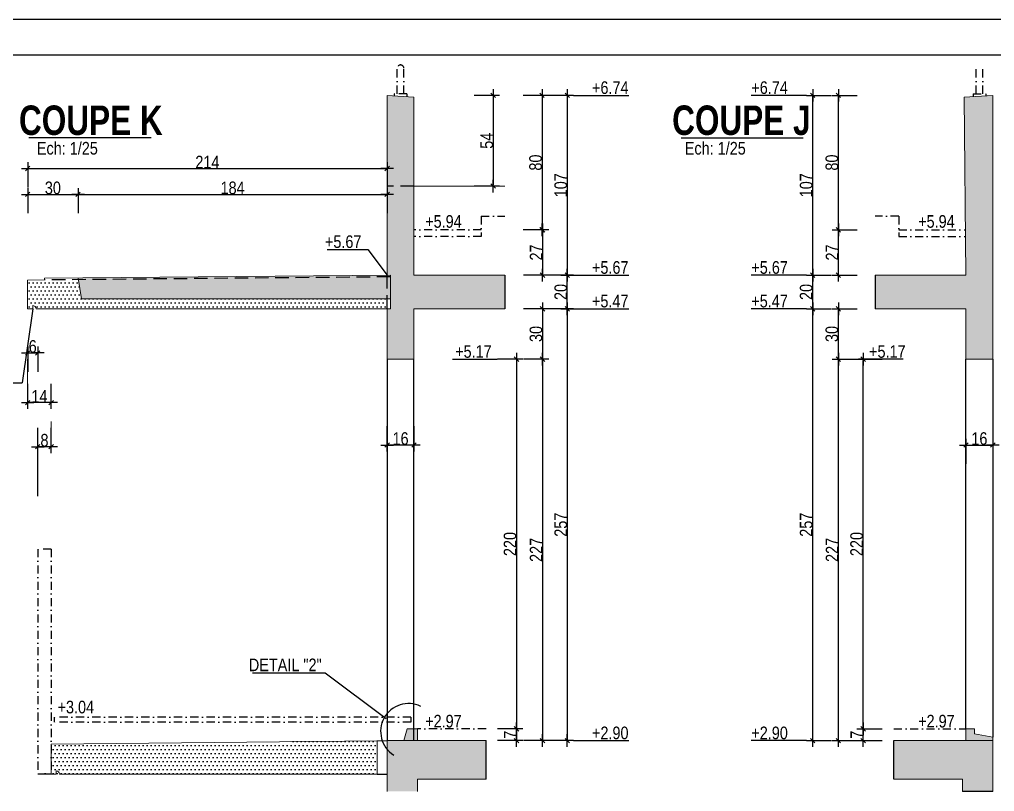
# Model space of a CAD drawing. Header units: centimetres. Extents: x -31 to 9059, y 2319 to 6519.
# Drawn here: x 662 to 1823, y 5600 to 6519 of the extents above; entities that cross this region are included whole.
import ezdxf
from ezdxf.enums import TextEntityAlignment as Align

# ---------------------------------------------------------------- set-up
doc = ezdxf.new("R2010")
doc.units = ezdxf.units.CM
doc.header["$LTSCALE"] = 12.7
doc.header["$PDMODE"] = 1
doc.header["$PDSIZE"] = -2
doc.linetypes.add('CACHEX2', pattern=[19.05, 12.7, -6.35])
doc.linetypes.add('TIRETPTX2', pattern=[50.8, 25.4, -12.7, 0, -12.7])
for name, color, linetype in [('01_cote_gen', 4, 'Continuous'), ('01_linteaux', 2, 'Continuous'), ('01_murs_sup', 2, 'CACHEX2'), ('01_poch_BN', 9, 'Continuous'), ('01_texte', 230, 'Continuous'), ('AA_COTES', 2, 'Continuous')]:
    doc.layers.add(name, color=color, linetype=linetype)
doc.layers.add('01_murs_coup', color=5, linetype='Continuous', lineweight=60)
doc.styles.add('ARIAL NA', font='ARIALN.TTF')
doc.styles.add('impact', font='impact.ttf')
doc.styles.add('STYLE2', font='ARIALN.TTF')
doc.dimstyles.new('JB25', dxfattribs={"dimscale": 0.1, "dimtxt": 150, "dimasz": 15, "dimexe": 0.1, "dimexo": 0.1, "dimgap": 0.09, "dimtad": 1, "dimdec": 1, "dimlfac": 0.5, "dimdsep": 46, "dimtxsty": 'STYLE2', "dimblk1": 'BOND_G', "dimblk2": 'BOND_D', "dimsah": 1, "dimcen": 1.5, "dimdle": 0.01, "dimse1": 1, "dimse2": 1, "dimclrd": 4, "dimclre": 2, "dimclrt": 6, "dimazin": 2, "dimtfac": 2.333333, "dimtdec": 1, "dimtix": 1, "dimtmove": 2, "dimatfit": 3, "dimldrblk": 'BOND_G', "dimfxl": 1, "dimtolj": 1, "dimtzin": 0, "dimarcsym": 0})

# ---------------------------------------------------------------- blocks, each defined once
blk = doc.blocks.new('BOND_G')
at = {"layer": 'AA_COTES', "color": 0}
for p, q in [((0, -5), (0, 15)), ((5, 0), (-5, 0)), ((1.77, 1.77), (-1.77, -1.77))]:
    blk.add_line(p, q, dxfattribs=at)
blk = doc.blocks.new('BOND_D')
at = {"layer": 'AA_COTES', "color": 0}
for p, q in [((5, 0), (-5, 0)), ((-1.77, -1.77), (1.77, 1.77)), ((0, 5), (0, -15))]:
    blk.add_line(p, q, dxfattribs=at)
blk = doc.blocks.new('*D1597')
at = {"layer": '01_cote_gen', "color": 4, "lineweight": -2, "transparency": 16777216}
blk.add_line((1666.9, 5662.1), (1666.9, 5673.1), dxfattribs=at)
at = {"layer": 'Defpoints', "color": 0, "transparency": 16777216}
for p in [(1666.9, 5674.6), (1760.4, 5674.6), (1773, 5660.6)]:
    blk.add_point(p, dxfattribs=at)
at = {"layer": '01_cote_gen', "color": 4, "lineweight": -2, "transparency": 16777216, "xscale": 1.5, "yscale": 1.5, "zscale": 1.5}
for name, p, rotation in [('BOND_D', (1666.9, 5674.6), 90), ('BOND_G', (1666.9, 5660.6), 270)]:
    blk.add_blockref(name, p, dxfattribs=dict(at, rotation=rotation))
at = {"layer": '01_cote_gen', "color": 6, "transparency": 16777216, "insert": (1659.3, 5667.6), "char_height": 15, "attachment_point": 5, "rotation": 90, "style": 'STYLE2'}
blk.add_mtext('\\A1;7', dxfattribs=at)
blk = doc.blocks.new('*D1598')
at = {"layer": '01_cote_gen', "color": 4, "lineweight": -2, "transparency": 16777216}
blk.add_line((1666.9, 5676.1), (1666.9, 6113.1), dxfattribs=at)
at = {"layer": 'Defpoints', "color": 0, "transparency": 16777216}
for p in [(1666.9, 6114.6), (1833.3, 6114.6), (1772.4, 5674.6)]:
    blk.add_point(p, dxfattribs=at)
at = {"layer": '01_cote_gen', "color": 4, "lineweight": -2, "transparency": 16777216, "xscale": 1.5, "yscale": 1.5, "zscale": 1.5}
for name, p, rotation in [('BOND_D', (1666.9, 6114.6), 90), ('BOND_G', (1666.9, 5674.6), 270)]:
    blk.add_blockref(name, p, dxfattribs=dict(at, rotation=rotation))
at = {"layer": '01_cote_gen', "color": 6, "transparency": 16777216, "insert": (1659.2, 5894.6), "char_height": 15, "attachment_point": 5, "rotation": 90, "style": 'STYLE2'}
blk.add_mtext('\\A1;220', dxfattribs=at)
blk = doc.blocks.new('*D1599')
at = {"layer": '01_cote_gen', "color": 4, "lineweight": -2, "transparency": 16777216}
blk.add_line((1637.4, 5662.1), (1637.4, 6113.1), dxfattribs=at)
at = {"layer": 'Defpoints', "color": 0, "transparency": 16777216}
for p in [(1637.4, 6114.6), (1689.4, 6114.6), (1689.4, 5660.6)]:
    blk.add_point(p, dxfattribs=at)
at = {"layer": '01_cote_gen', "color": 4, "lineweight": -2, "transparency": 16777216, "xscale": 1.5, "yscale": 1.5, "zscale": 1.5}
for name, p, rotation in [('BOND_D', (1637.4, 6114.6), 90), ('BOND_G', (1637.4, 5660.6), 270)]:
    blk.add_blockref(name, p, dxfattribs=dict(at, rotation=rotation))
at = {"layer": '01_cote_gen', "color": 6, "transparency": 16777216, "insert": (1629.9, 5887.6), "char_height": 15, "attachment_point": 5, "rotation": 90, "style": 'STYLE2'}
blk.add_mtext('\\A1;227', dxfattribs=at)
blk = doc.blocks.new('*D1600')
at = {"layer": '01_cote_gen', "color": 4, "lineweight": -2, "transparency": 16777216}
blk.add_line((1637.4, 6116.1), (1637.4, 6173.1), dxfattribs=at)
at = {"layer": 'Defpoints', "color": 0, "transparency": 16777216}
for p in [(1637.4, 6174.6), (1748.6, 6174.6), (1689.4, 6114.6)]:
    blk.add_point(p, dxfattribs=at)
at = {"layer": '01_cote_gen', "color": 4, "lineweight": -2, "transparency": 16777216, "xscale": 1.5, "yscale": 1.5, "zscale": 1.5}
for name, p, rotation in [('BOND_D', (1637.4, 6174.6), 90), ('BOND_G', (1637.4, 6114.6), 270)]:
    blk.add_blockref(name, p, dxfattribs=dict(at, rotation=rotation))
at = {"layer": '01_cote_gen', "color": 6, "transparency": 16777216, "insert": (1629.7, 6144.6), "char_height": 15, "attachment_point": 5, "rotation": 90, "style": 'STYLE2'}
blk.add_mtext('\\A1;30', dxfattribs=at)
blk = doc.blocks.new('*D1601')
at = {"layer": '01_cote_gen', "color": 4, "lineweight": -2, "transparency": 16777216}
blk.add_line((1606.8, 6176.1), (1606.8, 6213.1), dxfattribs=at)
at = {"layer": 'Defpoints', "color": 0, "transparency": 16777216}
for p in [(1606.8, 6214.6), (1676.8, 6214.6), (1676.8, 6174.6)]:
    blk.add_point(p, dxfattribs=at)
at = {"layer": '01_cote_gen', "color": 4, "lineweight": -2, "transparency": 16777216, "xscale": 1.5, "yscale": 1.5, "zscale": 1.5}
for name, p, rotation in [('BOND_D', (1606.8, 6214.6), 90), ('BOND_G', (1606.8, 6174.6), 270)]:
    blk.add_blockref(name, p, dxfattribs=dict(at, rotation=rotation))
at = {"layer": '01_cote_gen', "color": 6, "transparency": 16777216, "insert": (1599.1, 6194.6), "char_height": 15, "attachment_point": 5, "rotation": 90, "style": 'STYLE2'}
blk.add_mtext('\\A1;20', dxfattribs=at)
blk = doc.blocks.new('*D1602')
at = {"layer": '01_cote_gen', "color": 4, "lineweight": -2, "transparency": 16777216}
blk.add_line((1606.8, 5662.1), (1606.8, 6173.1), dxfattribs=at)
at = {"layer": 'Defpoints', "color": 0, "transparency": 16777216}
for p in [(1606.8, 6174.6), (1659.9, 6174.6), (1689.4, 5660.6)]:
    blk.add_point(p, dxfattribs=at)
at = {"layer": '01_cote_gen', "color": 4, "lineweight": -2, "transparency": 16777216, "xscale": 1.5, "yscale": 1.5, "zscale": 1.5}
for name, p, rotation in [('BOND_D', (1606.8, 6174.6), 90), ('BOND_G', (1606.8, 5660.6), 270)]:
    blk.add_blockref(name, p, dxfattribs=dict(at, rotation=rotation))
at = {"layer": '01_cote_gen', "color": 6, "transparency": 16777216, "insert": (1599.1, 5917.6), "char_height": 15, "attachment_point": 5, "rotation": 90, "style": 'STYLE2'}
blk.add_mtext('\\A1;257', dxfattribs=at)
blk = doc.blocks.new('*D1606')
at = {"layer": '01_cote_gen', "color": 4, "lineweight": -2, "transparency": 16777216}
blk.add_line((1790.8, 6012.4), (1819.8, 6012.4), dxfattribs=at)
at = {"layer": 'Defpoints', "color": 0, "transparency": 16777216}
for p in [(1821.3, 6012.4), (1789.3, 6001), (1821.3, 6001)]:
    blk.add_point(p, dxfattribs=at)
at = {"layer": '01_cote_gen', "color": 4, "lineweight": -2, "transparency": 16777216, "xscale": 1.5, "yscale": 1.5, "zscale": 1.5, "rotation": 180}
blk.add_blockref('BOND_G', (1789.3, 6012.4), dxfattribs=at)
at = {"layer": '01_cote_gen', "color": 4, "lineweight": -2, "transparency": 16777216, "xscale": 1.5, "yscale": 1.5, "zscale": 1.5}
blk.add_blockref('BOND_D', (1821.3, 6012.4), dxfattribs=at)
at = {"layer": '01_cote_gen', "color": 6, "transparency": 16777216, "insert": (1805.3, 6020), "char_height": 15, "attachment_point": 5, "style": 'STYLE2'}
blk.add_mtext('\\A1;16', dxfattribs=at)
blk = doc.blocks.new('*D1603')
at = {"layer": '01_cote_gen', "color": 4, "lineweight": -2, "transparency": 16777216}
blk.add_line((1606.8, 6216.1), (1606.8, 6427.1), dxfattribs=at)
at = {"layer": 'Defpoints', "color": 0, "transparency": 16777216}
for p in [(1606.8, 6428.6), (1817.3, 6428.6), (1629.3, 6214.6)]:
    blk.add_point(p, dxfattribs=at)
at = {"layer": '01_cote_gen', "color": 4, "lineweight": -2, "transparency": 16777216, "xscale": 1.5, "yscale": 1.5, "zscale": 1.5}
for name, p, rotation in [('BOND_D', (1606.8, 6428.6), 90), ('BOND_G', (1606.8, 6214.6), 270)]:
    blk.add_blockref(name, p, dxfattribs=dict(at, rotation=rotation))
at = {"layer": '01_cote_gen', "color": 6, "transparency": 16777216, "insert": (1599.1, 6321.6), "char_height": 15, "attachment_point": 5, "rotation": 90, "style": 'STYLE2'}
blk.add_mtext('\\A1;107', dxfattribs=at)
blk = doc.blocks.new('*D1604')
at = {"layer": '01_cote_gen', "color": 4, "lineweight": -2, "transparency": 16777216}
blk.add_line((1637.4, 6216.1), (1637.4, 6267.1), dxfattribs=at)
at = {"layer": 'Defpoints', "color": 0, "transparency": 16777216}
for p in [(1637.4, 6268.6), (1659.9, 6268.6), (1748.6, 6214.6)]:
    blk.add_point(p, dxfattribs=at)
at = {"layer": '01_cote_gen', "color": 4, "lineweight": -2, "transparency": 16777216, "xscale": 1.5, "yscale": 1.5, "zscale": 1.5}
for name, p, rotation in [('BOND_D', (1637.4, 6268.6), 90), ('BOND_G', (1637.4, 6214.6), 270)]:
    blk.add_blockref(name, p, dxfattribs=dict(at, rotation=rotation))
at = {"layer": '01_cote_gen', "color": 6, "transparency": 16777216, "insert": (1629.9, 6241.6), "char_height": 15, "attachment_point": 5, "rotation": 90, "style": 'STYLE2'}
blk.add_mtext('\\A1;27', dxfattribs=at)
blk = doc.blocks.new('*D1605')
at = {"layer": '01_cote_gen', "color": 4, "lineweight": -2, "transparency": 16777216}
blk.add_line((1637.4, 6270.1), (1637.4, 6427.1), dxfattribs=at)
at = {"layer": 'Defpoints', "color": 0, "transparency": 16777216}
for p in [(1637.4, 6428.6), (1817.3, 6428.6), (1659.9, 6268.6)]:
    blk.add_point(p, dxfattribs=at)
at = {"layer": '01_cote_gen', "color": 4, "lineweight": -2, "transparency": 16777216, "xscale": 1.5, "yscale": 1.5, "zscale": 1.5}
for name, p, rotation in [('BOND_D', (1637.4, 6428.6), 90), ('BOND_G', (1637.4, 6268.6), 270)]:
    blk.add_blockref(name, p, dxfattribs=dict(at, rotation=rotation))
at = {"layer": '01_cote_gen', "color": 6, "transparency": 16777216, "insert": (1629.7, 6348.6), "char_height": 15, "attachment_point": 5, "rotation": 90, "style": 'STYLE2'}
blk.add_mtext('\\A1;80', dxfattribs=at)
blk = doc.blocks.new('*D1691')
at = {"layer": '01_cote_gen', "color": 4, "lineweight": -2, "transparency": 16777216}
blk.add_line((1314.6, 6176.1), (1314.6, 6213.1), dxfattribs=at)
at = {"layer": 'Defpoints', "color": 0, "transparency": 16777216}
for p in [(1244.6, 6214.6), (1314.6, 6214.6), (1244.6, 6174.6)]:
    blk.add_point(p, dxfattribs=at)
at = {"layer": '01_cote_gen', "color": 4, "lineweight": -2, "transparency": 16777216, "xscale": 1.5, "yscale": 1.5, "zscale": 1.5}
for name, p, rotation in [('BOND_D', (1314.6, 6214.6), 90), ('BOND_G', (1314.6, 6174.6), 270)]:
    blk.add_blockref(name, p, dxfattribs=dict(at, rotation=rotation))
at = {"layer": '01_cote_gen', "color": 6, "transparency": 16777216, "insert": (1306.9, 6194.6), "char_height": 15, "attachment_point": 5, "rotation": 90, "style": 'STYLE2'}
blk.add_mtext('\\A1;20', dxfattribs=at)
blk = doc.blocks.new('*D1700')
at = {"layer": '01_cote_gen', "color": 4, "lineweight": -2, "transparency": 16777216}
blk.add_line((1130.6, 6012.4), (1101.6, 6012.4), dxfattribs=at)
at = {"layer": 'Defpoints', "color": 0, "transparency": 16777216}
for p in [(1100.1, 6012.4), (1100.1, 6001), (1132.1, 6001)]:
    blk.add_point(p, dxfattribs=at)
at = {"layer": '01_cote_gen', "color": 4, "lineweight": -2, "transparency": 16777216, "xscale": 1.5, "yscale": 1.5, "zscale": 1.5, "rotation": 180}
blk.add_blockref('BOND_D', (1100.1, 6012.4), dxfattribs=at)
at = {"layer": '01_cote_gen', "color": 4, "lineweight": -2, "transparency": 16777216, "xscale": 1.5, "yscale": 1.5, "zscale": 1.5}
blk.add_blockref('BOND_G', (1132.1, 6012.4), dxfattribs=at)
at = {"layer": '01_cote_gen', "color": 6, "transparency": 16777216, "insert": (1116.1, 6020), "char_height": 15, "attachment_point": 5, "style": 'STYLE2'}
blk.add_mtext('\\A1;16', dxfattribs=at)
blk = doc.blocks.new('*D1701')
at = {"layer": '01_cote_gen', "color": 4, "lineweight": -2, "ltscale": 0.1, "transparency": 16777216}
blk.add_line((698.6, 6010.4), (685.6, 6010.4), dxfattribs=at)
at = {"layer": 'Defpoints', "color": 0, "ltscale": 0.1, "transparency": 16777216}
for p in [(684.1, 6010.4), (684.1, 5951.7), (700.1, 5656.6)]:
    blk.add_point(p, dxfattribs=at)
at = {"layer": '01_cote_gen', "color": 4, "lineweight": -2, "ltscale": 0.1, "transparency": 16777216, "xscale": 1.5, "yscale": 1.5, "zscale": 1.5, "rotation": 180}
blk.add_blockref('BOND_D', (684.1, 6010.4), dxfattribs=at)
at = {"layer": '01_cote_gen', "color": 4, "lineweight": -2, "ltscale": 0.1, "transparency": 16777216, "xscale": 1.5, "yscale": 1.5, "zscale": 1.5}
blk.add_blockref('BOND_G', (700.1, 6010.4), dxfattribs=at)
at = {"layer": '01_cote_gen', "color": 6, "ltscale": 0.1, "transparency": 16777216, "insert": (692.1, 6018), "char_height": 15, "attachment_point": 5, "style": 'STYLE2'}
blk.add_mtext('\\A1;8', dxfattribs=at)
blk = doc.blocks.new('*D1692')
at = {"layer": '01_cote_gen', "color": 4, "lineweight": -2, "ltscale": 0.1, "transparency": 16777216}
blk.add_line((673.6, 6122), (682.6, 6122), dxfattribs=at)
at = {"layer": 'Defpoints', "color": 0, "ltscale": 0.1, "transparency": 16777216}
for p in [(672.1, 6266.1), (684.1, 6122), (684.1, 6120.8)]:
    blk.add_point(p, dxfattribs=at)
at = {"layer": '01_cote_gen', "color": 4, "lineweight": -2, "ltscale": 0.1, "transparency": 16777216, "xscale": 1.5, "yscale": 1.5, "zscale": 1.5, "rotation": 180}
blk.add_blockref('BOND_G', (672.1, 6122), dxfattribs=at)
at = {"layer": '01_cote_gen', "color": 4, "lineweight": -2, "ltscale": 0.1, "transparency": 16777216, "xscale": 1.5, "yscale": 1.5, "zscale": 1.5}
blk.add_blockref('BOND_D', (684.1, 6122), dxfattribs=at)
at = {"layer": '01_cote_gen', "color": 6, "ltscale": 0.1, "transparency": 16777216, "insert": (678.1, 6129.7), "char_height": 15, "attachment_point": 5, "style": 'STYLE2'}
blk.add_mtext('\\A1;6', dxfattribs=at)
blk = doc.blocks.new('*D1693')
at = {"layer": '01_cote_gen', "color": 4, "lineweight": -2, "ltscale": 0.1, "transparency": 16777216}
blk.add_line((698.6, 6062.9), (673.6, 6062.9), dxfattribs=at)
at = {"layer": 'Defpoints', "color": 0, "ltscale": 0.1, "transparency": 16777216}
for p in [(672.1, 6100.6), (672.1, 6062.9), (700.1, 6017.9)]:
    blk.add_point(p, dxfattribs=at)
at = {"layer": '01_cote_gen', "color": 4, "lineweight": -2, "ltscale": 0.1, "transparency": 16777216, "xscale": 1.5, "yscale": 1.5, "zscale": 1.5, "rotation": 180}
blk.add_blockref('BOND_D', (672.1, 6062.9), dxfattribs=at)
at = {"layer": '01_cote_gen', "color": 4, "lineweight": -2, "ltscale": 0.1, "transparency": 16777216, "xscale": 1.5, "yscale": 1.5, "zscale": 1.5}
blk.add_blockref('BOND_G', (700.1, 6062.9), dxfattribs=at)
at = {"layer": '01_cote_gen', "color": 6, "ltscale": 0.1, "transparency": 16777216, "insert": (686.1, 6070.4), "char_height": 15, "attachment_point": 5, "style": 'STYLE2'}
blk.add_mtext('\\A1;14', dxfattribs=at)
blk = doc.blocks.new('*D1694')
at = {"layer": '01_cote_gen', "color": 4, "lineweight": -2, "transparency": 16777216}
blk.add_line((673.6, 6341.6), (1098.6, 6341.6), dxfattribs=at)
at = {"layer": 'Defpoints', "color": 0, "transparency": 16777216}
for p in [(1100.1, 6355.1), (672.1, 6349.1), (1100.1, 6341.6)]:
    blk.add_point(p, dxfattribs=at)
at = {"layer": '01_cote_gen', "color": 4, "lineweight": -2, "transparency": 16777216, "xscale": 1.5, "yscale": 1.5, "zscale": 1.5, "rotation": 180}
blk.add_blockref('BOND_G', (672.1, 6341.6), dxfattribs=at)
at = {"layer": '01_cote_gen', "color": 4, "lineweight": -2, "transparency": 16777216, "xscale": 1.5, "yscale": 1.5, "zscale": 1.5}
blk.add_blockref('BOND_D', (1100.1, 6341.6), dxfattribs=at)
at = {"layer": '01_cote_gen', "color": 6, "transparency": 16777216, "insert": (886.1, 6349.2), "char_height": 15, "attachment_point": 5, "style": 'STYLE2'}
blk.add_mtext('\\A1;214', dxfattribs=at)
blk = doc.blocks.new('*D1702')
at = {"layer": '01_cote_gen', "color": 4, "lineweight": -2, "transparency": 16777216}
blk.add_line((673.6, 6310.8), (730.6, 6310.8), dxfattribs=at)
at = {"layer": 'Defpoints', "color": 0, "transparency": 16777216}
for p in [(672.1, 6319.1), (732.1, 6310.8), (732.1, 6211.2)]:
    blk.add_point(p, dxfattribs=at)
at = {"layer": '01_cote_gen', "color": 4, "lineweight": -2, "transparency": 16777216, "xscale": 1.5, "yscale": 1.5, "zscale": 1.5, "rotation": 180}
blk.add_blockref('BOND_G', (672.1, 6310.8), dxfattribs=at)
at = {"layer": '01_cote_gen', "color": 4, "lineweight": -2, "transparency": 16777216, "xscale": 1.5, "yscale": 1.5, "zscale": 1.5}
blk.add_blockref('BOND_D', (732.1, 6310.8), dxfattribs=at)
at = {"layer": '01_cote_gen', "color": 6, "transparency": 16777216, "insert": (702.1, 6318.4), "char_height": 15, "attachment_point": 5, "style": 'STYLE2'}
blk.add_mtext('\\A1;30', dxfattribs=at)
blk = doc.blocks.new('*D1703')
at = {"layer": '01_cote_gen', "color": 4, "lineweight": -2, "transparency": 16777216}
blk.add_line((733.6, 6310.8), (1098.6, 6310.8), dxfattribs=at)
at = {"layer": 'Defpoints', "color": 0, "transparency": 16777216}
for p in [(1100.1, 6310.8), (732.1, 6303.3), (1100.1, 6303.3)]:
    blk.add_point(p, dxfattribs=at)
at = {"layer": '01_cote_gen', "color": 4, "lineweight": -2, "transparency": 16777216, "xscale": 1.5, "yscale": 1.5, "zscale": 1.5, "rotation": 180}
blk.add_blockref('BOND_G', (732.1, 6310.8), dxfattribs=at)
at = {"layer": '01_cote_gen', "color": 4, "lineweight": -2, "transparency": 16777216, "xscale": 1.5, "yscale": 1.5, "zscale": 1.5}
blk.add_blockref('BOND_D', (1100.1, 6310.8), dxfattribs=at)
at = {"layer": '01_cote_gen', "color": 6, "transparency": 16777216, "insert": (916.1, 6318.4), "char_height": 15, "attachment_point": 5, "style": 'STYLE2'}
blk.add_mtext('\\A1;184', dxfattribs=at)
blk = doc.blocks.new('*D1705')
at = {"layer": '01_cote_gen', "color": 4, "lineweight": -2, "transparency": 16777216}
blk.add_line((631.3, 6176.1), (631.3, 6209.1), dxfattribs=at)
at = {"layer": 'Defpoints', "color": 0, "transparency": 16777216}
for p in [(631.3, 6210.6), (682.1, 6210.6), (687.2, 6174.6)]:
    blk.add_point(p, dxfattribs=at)
at = {"layer": '01_cote_gen', "color": 4, "lineweight": -2, "transparency": 16777216, "xscale": 1.5, "yscale": 1.5, "zscale": 1.5}
for name, p, rotation in [('BOND_D', (631.3, 6210.6), 90), ('BOND_G', (631.3, 6174.6), 270)]:
    blk.add_blockref(name, p, dxfattribs=dict(at, rotation=rotation))
at = {"layer": '01_cote_gen', "color": 6, "transparency": 16777216, "insert": (623.7, 6192.6), "char_height": 15, "attachment_point": 5, "rotation": 90, "style": 'STYLE2'}
blk.add_mtext('\\A1;18', dxfattribs=at)
blk = doc.blocks.new('*D1697')
at = {"layer": '01_cote_gen', "color": 4, "lineweight": -2, "transparency": 16777216}
blk.add_line((629.9, 5622.1), (629.9, 5655.1), dxfattribs=at)
at = {"layer": 'Defpoints', "color": 0, "transparency": 16777216}
for p in [(629.9, 5656.6), (680.6, 5656.6), (685.7, 5620.6)]:
    blk.add_point(p, dxfattribs=at)
at = {"layer": '01_cote_gen', "color": 4, "lineweight": -2, "transparency": 16777216, "xscale": 1.5, "yscale": 1.5, "zscale": 1.5}
for name, p, rotation in [('BOND_D', (629.9, 5656.6), 90), ('BOND_G', (629.9, 5620.6), 270)]:
    blk.add_blockref(name, p, dxfattribs=dict(at, rotation=rotation))
at = {"layer": '01_cote_gen', "color": 6, "transparency": 16777216, "insert": (622.2, 5638.6), "char_height": 15, "attachment_point": 5, "rotation": 90, "style": 'STYLE2'}
blk.add_mtext('\\A1;18', dxfattribs=at)
blk = doc.blocks.new('*D1706')
at = {"layer": '01_cote_gen', "color": 4, "lineweight": -2, "transparency": 16777216}
blk.add_line((1314.6, 6427.1), (1314.6, 6216.1), dxfattribs=at)
at = {"layer": 'Defpoints', "color": 0, "transparency": 16777216}
for p in [(1322.1, 6428.6), (1314.6, 6214.6), (1322.1, 6214.6)]:
    blk.add_point(p, dxfattribs=at)
at = {"layer": '01_cote_gen', "color": 4, "lineweight": -2, "transparency": 16777216, "xscale": 1.5, "yscale": 1.5, "zscale": 1.5}
for name, p, rotation in [('BOND_G', (1314.6, 6428.6), 90), ('BOND_D', (1314.6, 6214.6), 270)]:
    blk.add_blockref(name, p, dxfattribs=dict(at, rotation=rotation))
at = {"layer": '01_cote_gen', "color": 6, "transparency": 16777216, "insert": (1306.9, 6321.6), "char_height": 15, "attachment_point": 5, "rotation": 90, "style": 'STYLE2'}
blk.add_mtext('\\A1;107', dxfattribs=at)
blk = doc.blocks.new('*D1707')
at = {"layer": '01_cote_gen', "color": 4, "lineweight": -2, "transparency": 16777216}
blk.add_line((1284.6, 6427.1), (1284.6, 6270.1), dxfattribs=at)
at = {"layer": 'Defpoints', "color": 0, "transparency": 16777216}
for p in [(1100.1, 6428.6), (1132.1, 6268.6), (1284.6, 6268.6)]:
    blk.add_point(p, dxfattribs=at)
at = {"layer": '01_cote_gen', "color": 4, "lineweight": -2, "transparency": 16777216, "xscale": 1.5, "yscale": 1.5, "zscale": 1.5}
for name, p, rotation in [('BOND_G', (1284.6, 6428.6), 90), ('BOND_D', (1284.6, 6268.6), 270)]:
    blk.add_blockref(name, p, dxfattribs=dict(at, rotation=rotation))
at = {"layer": '01_cote_gen', "color": 6, "transparency": 16777216, "insert": (1276.9, 6348.6), "char_height": 15, "attachment_point": 5, "rotation": 90, "style": 'STYLE2'}
blk.add_mtext('\\A1;80', dxfattribs=at)
blk = doc.blocks.new('*D1708')
at = {"layer": '01_cote_gen', "color": 4, "lineweight": -2, "transparency": 16777216}
blk.add_line((1285.1, 6267.1), (1285.1, 6216.1), dxfattribs=at)
at = {"layer": 'Defpoints', "color": 0, "transparency": 16777216}
for p in [(1267.5, 6268.6), (1227.4, 6214.6), (1285.1, 6214.6)]:
    blk.add_point(p, dxfattribs=at)
at = {"layer": '01_cote_gen', "color": 4, "lineweight": -2, "transparency": 16777216, "xscale": 1.5, "yscale": 1.5, "zscale": 1.5}
for name, p, rotation in [('BOND_G', (1285.1, 6268.6), 90), ('BOND_D', (1285.1, 6214.6), 270)]:
    blk.add_blockref(name, p, dxfattribs=dict(at, rotation=rotation))
at = {"layer": '01_cote_gen', "color": 6, "transparency": 16777216, "insert": (1277.5, 6241.6), "char_height": 15, "attachment_point": 5, "rotation": 90, "style": 'STYLE2'}
blk.add_mtext('\\A1;27', dxfattribs=at)
blk = doc.blocks.new('*D1709')
at = {"layer": '01_cote_gen', "color": 4, "lineweight": -2, "transparency": 16777216}
blk.add_line((1314.6, 6173.1), (1314.6, 5662.1), dxfattribs=at)
at = {"layer": 'Defpoints', "color": 0, "transparency": 16777216}
for p in [(1337.1, 6174.6), (1314.6, 5660.6), (1337.1, 5660.6)]:
    blk.add_point(p, dxfattribs=at)
at = {"layer": '01_cote_gen', "color": 4, "lineweight": -2, "transparency": 16777216, "xscale": 1.5, "yscale": 1.5, "zscale": 1.5}
for name, p, rotation in [('BOND_G', (1314.6, 6174.6), 90), ('BOND_D', (1314.6, 5660.6), 270)]:
    blk.add_blockref(name, p, dxfattribs=dict(at, rotation=rotation))
at = {"layer": '01_cote_gen', "color": 6, "transparency": 16777216, "insert": (1306.9, 5917.6), "char_height": 15, "attachment_point": 5, "rotation": 90, "style": 'STYLE2'}
blk.add_mtext('\\A1;257', dxfattribs=at)
blk = doc.blocks.new('*D1710')
at = {"layer": '01_cote_gen', "color": 4, "lineweight": -2, "transparency": 16777216}
blk.add_line((1285.1, 6173.1), (1285.1, 6116.1), dxfattribs=at)
at = {"layer": 'Defpoints', "color": 0, "transparency": 16777216}
for p in [(1292.1, 6174.6), (1132.1, 6114.6), (1285.1, 6114.6)]:
    blk.add_point(p, dxfattribs=at)
at = {"layer": '01_cote_gen', "color": 4, "lineweight": -2, "transparency": 16777216, "xscale": 1.5, "yscale": 1.5, "zscale": 1.5}
for name, p, rotation in [('BOND_G', (1285.1, 6174.6), 90), ('BOND_D', (1285.1, 6114.6), 270)]:
    blk.add_blockref(name, p, dxfattribs=dict(at, rotation=rotation))
at = {"layer": '01_cote_gen', "color": 6, "transparency": 16777216, "insert": (1277.4, 6144.6), "char_height": 15, "attachment_point": 5, "rotation": 90, "style": 'STYLE2'}
blk.add_mtext('\\A1;30', dxfattribs=at)
blk = doc.blocks.new('*D1699')
at = {"layer": '01_cote_gen', "color": 4, "lineweight": -2, "transparency": 16777216}
blk.add_line((1285.1, 6113.1), (1285.1, 5662.1), dxfattribs=at)
at = {"layer": 'Defpoints', "color": 0, "transparency": 16777216}
for p in [(1277, 6114.6), (1285.1, 5660.6), (1292.1, 5660.6)]:
    blk.add_point(p, dxfattribs=at)
at = {"layer": '01_cote_gen', "color": 4, "lineweight": -2, "transparency": 16777216, "xscale": 1.5, "yscale": 1.5, "zscale": 1.5}
for name, p, rotation in [('BOND_G', (1285.1, 6114.6), 90), ('BOND_D', (1285.1, 5660.6), 270)]:
    blk.add_blockref(name, p, dxfattribs=dict(at, rotation=rotation))
at = {"layer": '01_cote_gen', "color": 6, "transparency": 16777216, "insert": (1277.5, 5887.6), "char_height": 15, "attachment_point": 5, "rotation": 90, "style": 'STYLE2'}
blk.add_mtext('\\A1;227', dxfattribs=at)
blk = doc.blocks.new('*D1711')
at = {"layer": '01_cote_gen', "color": 4, "lineweight": -2, "transparency": 16777216}
blk.add_line((1254.2, 6113.1), (1254.2, 5676.1), dxfattribs=at)
at = {"layer": 'Defpoints', "color": 0, "transparency": 16777216}
for p in [(1262.6, 6114.6), (1217.9, 5674.6), (1254.2, 5674.6)]:
    blk.add_point(p, dxfattribs=at)
at = {"layer": '01_cote_gen', "color": 4, "lineweight": -2, "transparency": 16777216, "xscale": 1.5, "yscale": 1.5, "zscale": 1.5}
for name, p, rotation in [('BOND_G', (1254.2, 6114.6), 90), ('BOND_D', (1254.2, 5674.6), 270)]:
    blk.add_blockref(name, p, dxfattribs=dict(at, rotation=rotation))
at = {"layer": '01_cote_gen', "color": 6, "transparency": 16777216, "insert": (1246.5, 5894.6), "char_height": 15, "attachment_point": 5, "rotation": 90, "style": 'STYLE2'}
blk.add_mtext('\\A1;220', dxfattribs=at)
blk = doc.blocks.new('*D1712')
at = {"layer": '01_cote_gen', "color": 4, "lineweight": -2, "transparency": 16777216}
blk.add_line((1254.2, 5673.1), (1254.2, 5662.1), dxfattribs=at)
at = {"layer": 'Defpoints', "color": 0, "transparency": 16777216}
for p in [(1231.7, 5674.6), (1217.9, 5660.6), (1254.2, 5660.6)]:
    blk.add_point(p, dxfattribs=at)
at = {"layer": '01_cote_gen', "color": 4, "lineweight": -2, "transparency": 16777216, "xscale": 1.5, "yscale": 1.5, "zscale": 1.5}
for name, p, rotation in [('BOND_G', (1254.2, 5674.6), 90), ('BOND_D', (1254.2, 5660.6), 270)]:
    blk.add_blockref(name, p, dxfattribs=dict(at, rotation=rotation))
at = {"layer": '01_cote_gen', "color": 6, "transparency": 16777216, "insert": (1246.7, 5667.6), "char_height": 15, "attachment_point": 5, "rotation": 90, "style": 'STYLE2'}
blk.add_mtext('\\A1;7', dxfattribs=at)
blk = doc.blocks.new('*D1977')
at = {"layer": '01_cote_gen', "color": 4, "lineweight": -2, "transparency": 16777216}
blk.add_line((1226.4, 6427.1), (1226.4, 6322.1), dxfattribs=at)
at = {"layer": 'Defpoints', "color": 0, "transparency": 16777216}
for p in [(1100.1, 6428.6), (1148.8, 6320.6), (1226.4, 6320.6)]:
    blk.add_point(p, dxfattribs=at)
at = {"layer": '01_cote_gen', "color": 4, "lineweight": -2, "transparency": 16777216, "xscale": 1.5, "yscale": 1.5, "zscale": 1.5}
for name, p, rotation in [('BOND_G', (1226.4, 6428.6), 90), ('BOND_D', (1226.4, 6320.6), 270)]:
    blk.add_blockref(name, p, dxfattribs=dict(at, rotation=rotation))
at = {"layer": '01_cote_gen', "color": 6, "transparency": 16777216, "insert": (1218.8, 6374.6), "char_height": 15, "attachment_point": 5, "rotation": 90, "style": 'STYLE2'}
blk.add_mtext('\\A1;54', dxfattribs=at)

msp = doc.modelspace()

# ---------------------------------------------------------------- hatches: boundary and pattern name
at = {"layer": '01_linteaux', "ltscale": 2}
h = msp.add_hatch(dxfattribs=at)
h.set_pattern_fill('DOTS', color=256, scale=3)
h.paths.add_polyline_path([(732.38, 6209.24), (692.07, 6208.88), (672.07, 6208.59), (672.07, 6174.59), (678.07, 6174.59), (678.07, 6178.59, -0.4142136), (682.07, 6174.59), (1100.07, 6174.59), (1100.07, 6186.59), (736.07, 6186.59)])
at = {"layer": '01_linteaux'}
h = msp.add_hatch(dxfattribs=at)
h.set_pattern_fill('DOTS', color=256, scale=3)
h.set_pattern_definition([(0, (-33871.0277, 19313.527), (2.38125, 4.7625), [0, -4.7625])])
edge = h.paths.add_edge_path()
edge.add_line((700.07, 5656.59), (1088.07, 5660.48))
edge.add_line((1088.07, 5660.48), (1088.07, 5620.59))
edge.add_line((1088.07, 5620.59), (694, 5620.59))
edge.add_arc((690, 5620.59), 4, 360, 449.07574)
edge.add_line((690.07, 5624.59), (690.07, 5620.59))
edge.add_line((690.07, 5620.59), (700.07, 5620.59))
edge.add_line((700.07, 5620.59), (700.07, 5656.59))
at = {"layer": '01_poch_BN'}
h = msp.add_hatch(color=256, dxfattribs=at)
h.dxf.hatch_style = 1
h.paths.add_polyline_path([(1240.31, 6214.59), (1132.07, 6214.59), (1132.07, 6320.59), (1100.07, 6320.59), (1100.07, 6214.55), (1104.07, 6214.59), (1104.07, 6174.59), (1100.07, 6174.59), (1100.07, 6114.59), (1132.07, 6114.59), (1132.07, 6174.59), (1240.31, 6174.59)])
h.paths.add_polyline_path([(1132.07, 6426.59), (1100.07, 6428.59), (1100.07, 6320.59), (1132.07, 6320.59)])
h = msp.add_hatch(color=256, dxfattribs=at)
h.dxf.hatch_style = 1
h.paths.add_polyline_path([(1821.3, 6428.59), (1787.3, 6426.59), (1789.3, 6214.59), (1681.06, 6214.59), (1681.06, 6174.59), (1789.3, 6174.59), (1789.3, 6114.59), (1821.3, 6114.59)])
h.paths.add_polyline_path([(1821.3, 5660.59), (1703.43, 5660.59), (1703.43, 5614.59), (1785.3, 5614.59), (1785.3, 5600.07), (1821.3, 5600.07)])
h.paths.add_polyline_path([(1799.3, 5668.59), (1799.3, 5674.59), (1789.3, 5674.59), (1789.3, 5660.59), (1821.3, 5660.59), (1821.3, 5664.59)])
at = {"layer": '01_poch_BN', "ltscale": 0.1}
h = msp.add_hatch(color=256, dxfattribs=at)
h.dxf.hatch_style = 1
h.paths.add_polyline_path([(732.07, 6211.19), (1104.07, 6214.59), (1104.07, 6186.59), (736.07, 6186.59)])
at = {"layer": '01_poch_BN'}
h = msp.add_hatch(color=256, dxfattribs=at)
h.dxf.hatch_style = 1
h.paths.add_polyline_path([(1132.07, 5674.59), (1136.07, 5674.59), (1136.07, 5660.59), (1132.07, 5660.59)])
h.paths.add_polyline_path([(1124.07, 5674.59), (1132.07, 5674.59), (1132.07, 5660.59), (1120.07, 5660.59)])
h.paths.add_polyline_path([(1136.07, 5600.07), (1100.07, 5600.07), (1100.07, 5660.59), (1217.94, 5660.59), (1217.94, 5614.59), (1136.07, 5614.59)])

# ---------------------------------------------------------------- linework, layer by layer
at = {"layer": '01_cote_gen'}
msp.add_line((9059.29, 6518.88), (-30.71, 6518.88), dxfattribs=at)
at = {"layer": '01_cote_gen', "lineweight": 0}
for p, q in [((672.07, 6114.55), (672.07, 6070.36)), ((700.07, 6040.36), (700.07, 6017.88))]:
    msp.add_line(p, q, dxfattribs=at)
at = {"layer": '01_cote_gen', "ltscale": 0.1}
msp.add_line((684.07, 5951.67), (684.07, 6017.88), dxfattribs=at)
at = {"layer": '01_linteaux', "linetype": 'TIRETPTX2', "ltscale": 0.03}
for p, q in [((1112.07, 6430.59), (1112.07, 6460.8)), ((1120.07, 6430.59), (1120.07, 6460.8)), ((1801.3, 6430.59), (1801.3, 6460.83)), ((1809.3, 6430.59), (1809.3, 6460.8)), ((1123.64, 6430.59), (1108.5, 6430.59)), ((1108.5, 6430.59), (1108.5, 6428.1)), ((1123.64, 6430.59), (1123.64, 6427.2)), ((1797.73, 6430.59), (1812.87, 6430.59)), ((1797.73, 6430.59), (1797.73, 6427.2)), ((1812.87, 6430.59), (1812.87, 6428.1)), ((1212.07, 6284.7), (1212.07, 6260.59)), ((1212.07, 6284.7), (1240.31, 6284.7)), ((1709.3, 6284.7), (1681.06, 6284.7)), ((1709.3, 6284.7), (1709.3, 6260.59)), ((1212.07, 6268.59), (1132.07, 6268.59)), ((1212.07, 6260.59), (1132.07, 6260.59)), ((1709.3, 6268.59), (1789.3, 6268.59)), ((1709.3, 6260.59), (1789.3, 6260.59)), ((700.07, 5888.59), (684.07, 5888.59)), ((684.07, 5888.59), (684.07, 5620.59)), ((700.07, 5888.59), (700.07, 5620.59)), ((1128.32, 5688.59), (704.07, 5688.59)), ((1128.32, 5682.59), (704.07, 5682.59)), ((1217.94, 5674.59), (1136.07, 5674.59)), ((1703.43, 5674.59), (1789.3, 5674.59))]:
    msp.add_line(p, q, dxfattribs=at)
at = {"layer": '01_linteaux'}
for p, q in [((1132.07, 5660.59), (1132.07, 6114.59)), ((1789.3, 5674.59), (1789.3, 6114.59)), ((1088.07, 5660.48), (1100.07, 5660.59)), ((700.07, 5620.59), (684.07, 5620.59)), ((1088.07, 5620.59), (1100.07, 5620.59))]:
    msp.add_line(p, q, dxfattribs=at)
at = {"layer": '01_linteaux', "linetype": 'TIRETPTX2', "ltscale": 0.02}
for p, q in [((704.07, 5682.59), (704.07, 5688.59)), ((1128.32, 5688.59), (1128.32, 5682.59))]:
    msp.add_line(p, q, dxfattribs=at)
at = {"layer": '01_linteaux'}
for points in [[(1100.07, 6114.59), (1100.07, 5660.59)], [(1821.3, 6114.59), (1821.3, 5664.59)]]:
    msp.add_lwpolyline(points, dxfattribs=at)
at = {"layer": '01_linteaux', "linetype": 'TIRETPTX2', "ltscale": 0.03}
msp.add_arc((1116.07, 6460.8), 4, 0, 180, dxfattribs=at)
at = {"layer": '01_murs_coup', "linetype": 'Continuous', "lineweight": 5}
for p, q in [((1100.07, 6214.55), (1100.07, 6428.59)), ((1132.07, 6426.59), (1100.07, 6428.59)), ((1132.07, 6426.59), (1132.07, 6214.59)), ((1787.3, 6426.59), (1821.3, 6428.59)), ((1787.3, 6426.59), (1789.3, 6214.59)), ((1821.3, 6114.59), (1821.3, 6428.59)), ((1240.31, 6320.59), (1132.07, 6320.59)), ((1240.31, 6214.59), (1132.07, 6214.59)), ((1681.06, 6214.59), (1789.3, 6214.59)), ((1100.07, 6114.59), (1100.07, 6174.59)), ((1240.31, 6174.59), (1132.07, 6174.59)), ((1132.07, 6114.59), (1132.07, 6174.59)), ((1681.06, 6174.59), (1789.3, 6174.59)), ((1789.3, 6114.59), (1789.3, 6174.59)), ((1132.07, 6114.59), (1100.07, 6114.59)), ((1789.3, 6114.59), (1821.3, 6114.59)), ((1124.07, 5674.59), (1120.07, 5660.59)), ((1136.07, 5674.59), (1124.07, 5674.59)), ((1136.07, 5660.59), (1136.07, 5674.59)), ((1789.3, 5674.59), (1799.3, 5674.59)), ((1789.3, 5674.59), (1789.3, 5660.59)), ((1799.3, 5674.59), (1799.3, 5668.59)), ((1821.3, 5664.59), (1799.3, 5668.59)), ((700.07, 5620.59), (700.07, 5656.59)), ((1088.07, 5620.59), (1088.07, 5660.59)), ((1821.3, 5664.59), (1821.3, 5660.59)), ((706.07, 5620.59), (700.07, 5620.59)), ((706.07, 5620.59), (706.07, 5624.59)), ((1088.07, 5620.59), (710, 5620.59)), ((1136.07, 5600.07), (1136.07, 5614.59)), ((1217.94, 5614.59), (1136.07, 5614.59)), ((1703.43, 5614.59), (1785.3, 5614.59)), ((1785.3, 5600.07), (1785.3, 5614.59))]:
    msp.add_line(p, q, dxfattribs=at)
at = {"layer": '01_murs_coup', "linetype": 'Continuous', "lineweight": 0}
for p, q in [((1104.07, 6214.59), (692.07, 6210.88)), ((732.07, 6211.19), (736.07, 6186.59)), ((1104.07, 6214.59), (1104.07, 6174.59)), ((692.07, 6208.88), (672.07, 6208.59)), ((672.07, 6208.59), (672.07, 6174.59)), ((692.07, 6210.88), (692.07, 6208.88)), ((678.07, 6178.59), (678.07, 6174.59)), ((1104.07, 6186.59), (736.07, 6186.59)), ((678.07, 6174.59), (672.07, 6174.59)), ((1104.07, 6174.59), (682.07, 6174.59))]:
    msp.add_line(p, q, dxfattribs=at)
at = {"layer": '01_murs_coup', "linetype": 'Continuous', "lineweight": 5}
for points in [[(1088.07, 5660.48), (700.07, 5656.59)], [(1217.94, 5660.59), (1100.07, 5660.59)], [(1100.07, 5660.59), (1100.07, 5600.07)], [(1703.43, 5660.59), (1821.3, 5660.59)], [(1821.3, 5660.59), (1821.3, 5600.07)]]:
    msp.add_lwpolyline(points, dxfattribs=at)
at = {"layer": '01_murs_coup', "linetype": 'Continuous', "lineweight": 0}
msp.add_arc((678.07, 6174.59), 4, 0, 90, dxfattribs=at)
at = {"layer": '01_murs_coup', "linetype": 'Continuous', "lineweight": 5}
msp.add_arc((706, 5620.59), 4, 0, 89.07574, dxfattribs=at)
at = {"layer": '01_murs_sup', "ltscale": 0.1}
for p, q in [((1132.07, 6320.59), (1100.07, 6320.59)), ((1104.07, 6212.59), (692.07, 6208.88)), ((1100.07, 6174.59), (1100.07, 6214.55))]:
    msp.add_line(p, q, dxfattribs=at)
at = {"layer": '01_poch_BN'}
for p, q in [((1240.31, 6214.59), (1240.31, 6174.59)), ((1681.06, 6214.59), (1681.06, 6174.59)), ((1217.94, 5614.59), (1217.94, 5660.59)), ((1703.43, 5614.59), (1703.43, 5660.59)), ((1821.3, 5600.07), (1785.3, 5600.07))]:
    msp.add_line(p, q, dxfattribs=at)
at = {"layer": '01_texte'}
for p, q in [((19.29, 6476.69), (9009.29, 6476.69)), ((1322.07, 6428.59), (1388, 6428.59)), ((1599.3, 6428.59), (1533.37, 6428.59)), ((819.09, 6377.91), (673.49, 6377.91)), ((1450.06, 6377.91), (1595.66, 6377.91)), ((1028.81, 6245.24), (1077.08, 6245.24)), ((1077.08, 6245.24), (1100.07, 6214.55)), ((1322.07, 6214.59), (1388, 6214.59)), ((1599.3, 6214.59), (1533.37, 6214.59)), ((678.07, 6174.59), (665.62, 6086.62)), ((1322.07, 6174.59), (1388, 6174.59)), ((1599.3, 6174.59), (1533.37, 6174.59)), ((1177.78, 6114.59), (1231.09, 6114.59)), ((1714.66, 6114.59), (1661.35, 6114.59)), ((588.36, 6086.62), (665.62, 6086.62)), ((1026.43, 5741.08), (939.72, 5741.08)), ((1098.96, 5686.6), (1026.43, 5741.08)), ((1322.07, 5660.59), (1388, 5660.59)), ((1599.3, 5660.59), (1533.37, 5660.59))]:
    msp.add_line(p, q, dxfattribs=at)
msp.add_arc((1125.5, 5671.63), 33.11, 63.90095, 238.22958, dxfattribs=at)

# ---------------------------------------------------------------- texts
for s, style, p in [('+6.74', 'ARIAL NA', (1344.04, 6430.28)), ('+6.74', 'ARIAL NA', (1533.75, 6430.28)), ('Ech: 1/25', 'STYLE2', (683.04, 6358.13)), ('Ech: 1/25', 'STYLE2', (1454.53, 6358.13)), ('+5.94', 'ARIAL NA', (1145.41, 6271.04)), ('+5.94', 'ARIAL NA', (1732.37, 6271.04)), ('+5.67', 'ARIAL NA', (1026.04, 6246.97)), ('+5.67', 'ARIAL NA', (1344.01, 6216.28)), ('+5.67', 'ARIAL NA', (1533.75, 6216.28)), ('+5.47', 'ARIAL NA', (1344.01, 6176.28)), ('+5.47', 'ARIAL NA', (1533.75, 6176.28)), ('+5.17', 'ARIAL NA', (1181.08, 6116.28)), ('+5.17', 'ARIAL NA', (1673.95, 6116.28)), ('DETAIL "2"', 'ARIAL NA', (935.45, 5743.24)), ('+3.04', 'ARIAL NA', (707.7, 5693.07)), ('+2.97', 'ARIAL NA', (1145.38, 5676.28)), ('+2.97', 'ARIAL NA', (1732.37, 5676.28)), ('+2.90', 'ARIAL NA', (1344.04, 5662.28)), ('+2.90', 'ARIAL NA', (1533.75, 5662.28))]:
    msp.add_text(s, height=15, dxfattribs=dict(at, style=style)).set_placement(p)
at = {"layer": '01_texte', "style": 'impact'}
for s, p in [('COUPE K', (747.28, 6399.01)), ('COUPE J', (1521.87, 6399.01))]:
    msp.add_text(s, height=35, dxfattribs=at).set_placement(p, align=Align.MIDDLE)

# ---------------------------------------------------------------- dimensions: what is measured, and where the dimension line sits
at = {"layer": '01_cote_gen'}
for base, p1, p2, angle, picture, middle in [((1284.58, 6268.59), (1100.07, 6428.59), (1132.07, 6268.59), 90, '*D1707', (1276.91, 6348.59)), ((1226.42, 6320.59), (1100.07, 6428.59), (1148.82, 6320.59), 90, '*D1977', (1218.78, 6374.59)), ((1314.57, 6214.59), (1322.07, 6428.59), (1322.07, 6214.59), 90, '*D1706', (1306.9, 6321.59)), ((1606.8, 6428.59), (1629.3, 6214.59), (1817.3, 6428.59), 90, '*D1603', (1599.13, 6321.59)), ((1637.39, 6428.59), (1659.89, 6268.59), (1817.3, 6428.59), 90, '*D1605', (1629.72, 6348.59)), ((1285.09, 6214.59), (1267.52, 6268.59), (1227.42, 6214.59), 90, '*D1708', (1277.55, 6241.59)), ((1637.39, 6268.59), (1748.65, 6214.59), (1659.89, 6268.59), 90, '*D1604', (1629.85, 6241.59)), ((631.34, 6210.59), (687.17, 6174.59), (682.07, 6210.59), 90, '*D1705', (623.67, 6192.59)), ((1314.57, 6214.59), (1244.55, 6174.59), (1244.55, 6214.59), 90, '*D1691', (1306.9, 6194.59)), ((1606.8, 6214.59), (1676.81, 6174.59), (1676.81, 6214.59), 90, '*D1601', (1599.13, 6194.59)), ((1285.09, 6114.59), (1292.07, 6174.59), (1132.07, 6114.59), 90, '*D1710', (1277.42, 6144.59)), ((1314.57, 5660.59), (1337.07, 6174.59), (1337.07, 5660.59), 90, '*D1709', (1306.9, 5917.59)), ((1606.8, 6174.59), (1689.35, 5660.59), (1659.89, 6174.59), 90, '*D1602', (1599.13, 5917.59)), ((1637.39, 6174.59), (1689.35, 6114.59), (1748.65, 6174.59), 90, '*D1600', (1629.72, 6144.59)), ((1254.21, 5674.59), (1262.59, 6114.59), (1217.94, 5674.59), 90, '*D1711', (1246.54, 5894.59)), ((1285.09, 5660.59), (1277.02, 6114.59), (1292.07, 5660.59), 90, '*D1699', (1277.55, 5887.59)), ((1637.39, 6114.59), (1689.35, 5660.59), (1689.35, 6114.59), 90, '*D1599', (1629.85, 5887.59)), ((1666.85, 6114.59), (1772.36, 5674.59), (1833.3, 6114.59), 90, '*D1598', (1659.18, 5894.59)), ((1100.07, 6012.36), (1132.07, 6000.95), (1100.07, 6000.95), 180, '*D1700', (1116.07, 6020.03)), ((1254.21, 5660.59), (1231.71, 5674.59), (1217.94, 5660.59), 90, '*D1712', (1246.7, 5667.59)), ((1666.85, 5674.59), (1773, 5660.59), (1760.38, 5674.59), 90, '*D1597', (1659.34, 5667.59)), ((629.88, 5656.59), (685.71, 5620.59), (680.61, 5656.59), 90, '*D1697', (622.21, 5638.59))]:
    dim = msp.add_linear_dim(base=base, p1=p1, p2=p2, angle=angle, dimstyle='JB25', dxfattribs=at)
    dim.commit()
    dim.dimension.update_dxf_attribs({"geometry": picture, "text_midpoint": middle})
for base, p1, p2, picture, middle in [((1100.07, 6341.64), (672.07, 6349.14), (1100.07, 6355.13), '*D1694', (886.07, 6349.18)), ((732.07, 6310.77), (672.07, 6319.14), (732.07, 6211.19), '*D1702', (702.07, 6318.43)), ((1100.07, 6310.77), (732.07, 6303.27), (1100.07, 6303.27), '*D1703', (916.07, 6318.43)), ((1821.3, 6012.36), (1789.3, 6000.95), (1821.3, 6000.95), '*D1606', (1805.3, 6020.03))]:
    dim = msp.add_linear_dim(base=base, p1=p1, p2=p2, dimstyle='JB25', dxfattribs=at)
    dim.commit()
    dim.dimension.update_dxf_attribs({"geometry": picture, "text_midpoint": middle})
at = {"layer": '01_cote_gen', "ltscale": 0.1}
for base, p1, p2, picture, middle in [((684.07, 6122.05), (672.07, 6266.1), (684.07, 6120.76), '*D1692', (678.07, 6129.72)), ((672.07, 6062.86), (700.07, 6017.88), (672.07, 6100.63), '*D1693', (686.07, 6070.4)), ((684.07, 6010.38), (700.07, 5656.59), (684.07, 5951.67), '*D1701', (692.07, 6018.05))]:
    dim = msp.add_linear_dim(base=base, p1=p1, p2=p2, angle=180, dimstyle='JB25', dxfattribs=at)
    dim.commit()
    dim.dimension.update_dxf_attribs({"geometry": picture, "text_midpoint": middle})

doc.saveas('drawing.dxf')
